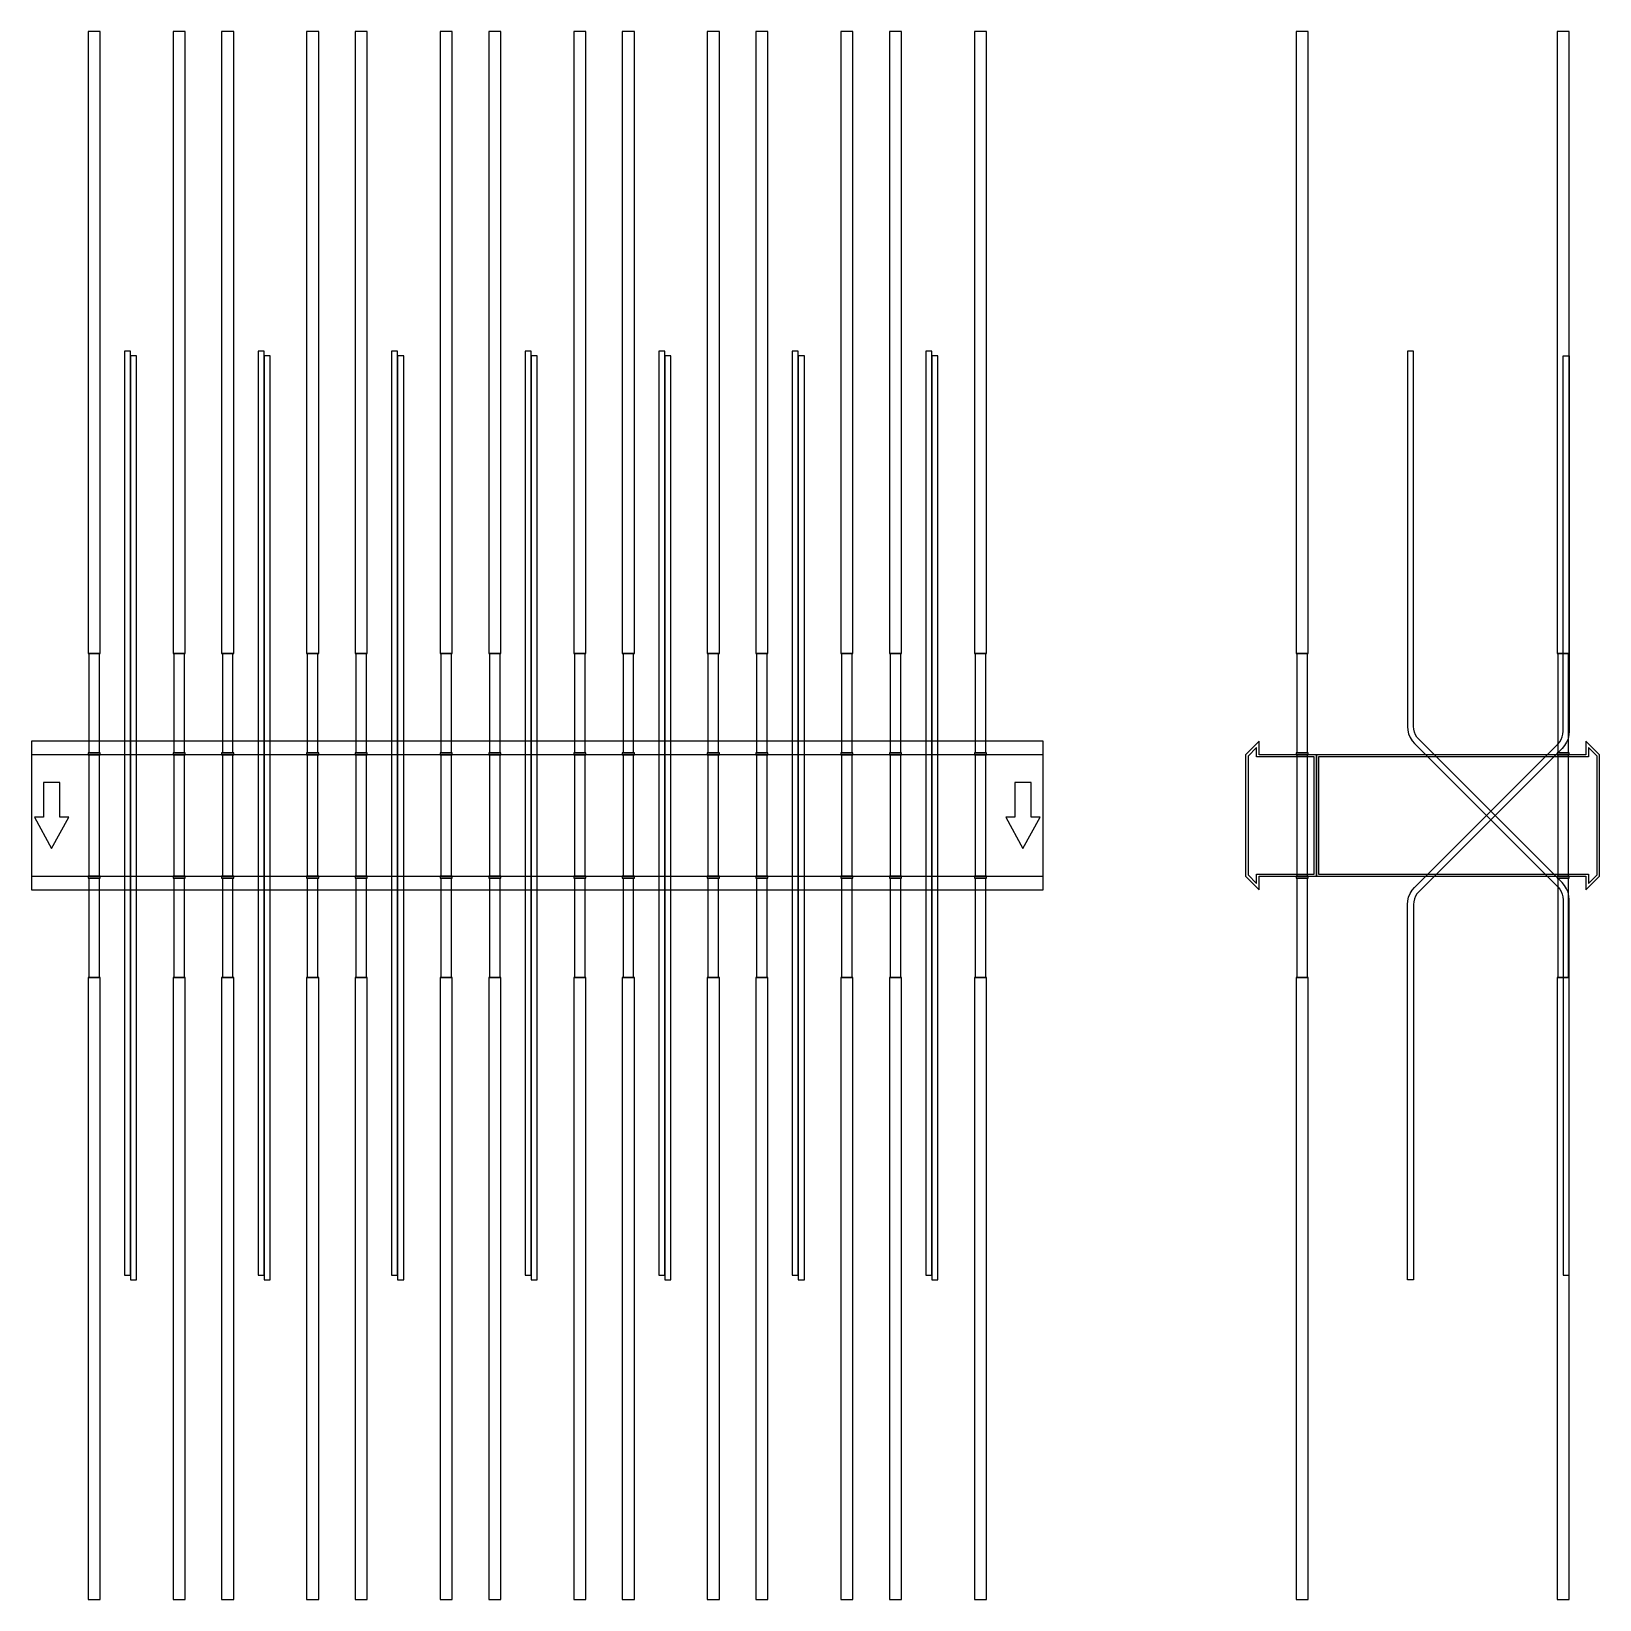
# Model space of a CAD drawing. Extents: x 0 to 1550, y -775 to 775.
import ezdxf

# ---------------------------------------------------------------- set-up
doc = ezdxf.new("R2010")
doc.units = 0
doc.layers.add('Halfen', color=7, linetype='CONTINUOUS')

msp = doc.modelspace()

# ---------------------------------------------------------------- linework, layer by layer
at = {"layer": 'Halfen', "color": 7}
for points in [[(68, 160), (68, 775), (56, 775), (56, 160)], [(152, 160), (152, 775), (140, 775), (140, 160)], [(200, 160), (200, 775), (188, 775), (188, 160)], [(284, 160), (284, 775), (272, 775), (272, 160)], [(332, 160), (332, 775), (320, 775), (320, 160)], [(416, 160), (416, 775), (404, 775), (404, 160)], [(464, 160), (464, 775), (452, 775), (452, 160)], [(548, 160), (548, 775), (536, 775), (536, 160)], [(596, 160), (596, 775), (584, 775), (584, 160)], [(680, 160), (680, 775), (668, 775), (668, 160)], [(728, 160), (728, 775), (716, 775), (716, 160)], [(812, 160), (812, 775), (800, 775), (800, 160)], [(860, 160), (860, 775), (848, 775), (848, 160)], [(944, 160), (944, 775), (932, 775), (932, 160)], [(1262, 160), (1262, 775), (1250, 775), (1250, 160)], [(1520, 160), (1520, 775), (1508, 775), (1508, 160)], [(98, -454.298), (98, 459.026), (92, 459.026), (92, -454.298)], [(104, -459.026), (104, 454.298), (98, 454.298), (98, -459.026)], [(230, -454.298), (230, 459.026), (224, 459.026), (224, -454.298)], [(236, -459.026), (236, 454.298), (230, 454.298), (230, -459.026)], [(362, -454.298), (362, 459.026), (356, 459.026), (356, -454.298)], [(368, -459.026), (368, 454.298), (362, 454.298), (362, -459.026)], [(494, -454.298), (494, 459.026), (488, 459.026), (488, -454.298)], [(500, -459.026), (500, 454.298), (494, 454.298), (494, -459.026)], [(626, -454.298), (626, 459.026), (620, 459.026), (620, -454.298)], [(632, -459.026), (632, 454.298), (626, 454.298), (626, -459.026)], [(758, -454.298), (758, 459.026), (752, 459.026), (752, -454.298)], [(764, -459.026), (764, 454.298), (758, 454.298), (758, -459.026)], [(890, -454.298), (890, 459.026), (884, 459.026), (884, -454.298)], [(896, -459.026), (896, 454.298), (890, 454.298), (890, -459.026)], [(1520, -454.298), (1520, -83.335), (1519.705, -79.58), (1518.825, -75.918), (1517.384, -72.439), (1515.416, -69.228), (1512.971, -66.364), (1371.272, 75.335), (1369.438, 77.482), (1367.962, 79.891), (1366.881, 82.5), (1366.222, 85.247), (1366, 88.062), (1366, 459.026), (1360, 459.026), (1360, 88.062), (1360.295, 84.308), (1361.175, 80.646), (1362.616, 77.167), (1364.584, 73.956), (1367.029, 71.092), (1508.728, -70.607), (1510.562, -72.754), (1512.038, -75.163), (1513.119, -77.772), (1513.778, -80.519), (1514, -83.335), (1514, -454.298)], [(1360, -459.026), (1360, -88.062), (1360.295, -84.308), (1361.175, -80.646), (1362.616, -77.167), (1364.584, -73.956), (1367.029, -71.092), (1508.728, 70.607), (1510.562, 72.754), (1512.038, 75.163), (1513.119, 77.772), (1513.778, 80.519), (1514, 83.335), (1514, 454.298), (1520, 454.298), (1520, 83.335), (1519.705, 79.58), (1518.825, 75.918), (1517.384, 72.439), (1515.416, 69.228), (1512.971, 66.364), (1371.272, -75.334), (1369.438, -77.482), (1367.962, -79.891), (1366.881, -82.5), (1366.222, -85.247), (1366, -88.062), (1366, -459.026)], [(67.25, 62), (67.25, 160), (56.75, 160), (56.75, 62)], [(151.25, 62), (151.25, 160), (140.75, 160), (140.75, 62)], [(199.25, 62), (199.25, 160), (188.75, 160), (188.75, 62)], [(283.25, 62), (283.25, 160), (272.75, 160), (272.75, 62)], [(331.25, 62), (331.25, 160), (320.75, 160), (320.75, 62)], [(415.25, 62), (415.25, 160), (404.75, 160), (404.75, 62)], [(463.25, 62), (463.25, 160), (452.75, 160), (452.75, 62)], [(547.25, 62), (547.25, 160), (536.75, 160), (536.75, 62)], [(595.25, 62), (595.25, 160), (584.75, 160), (584.75, 62)], [(679.25, 62), (679.25, 160), (668.75, 160), (668.75, 62)], [(727.25, 62), (727.25, 160), (716.75, 160), (716.75, 62)], [(811.25, 62), (811.25, 160), (800.75, 160), (800.75, 62)], [(859.25, 62), (859.25, 160), (848.75, 160), (848.75, 62)], [(943.25, 62), (943.25, 160), (932.75, 160), (932.75, 62)], [(1261.25, 62), (1261.25, 160), (1250.75, 160), (1250.75, 62)], [(1519.25, 62), (1519.25, 160), (1508.75, 160), (1508.75, 62)], [(0, -73.5), (1000, -73.5), (1000, 73.5), (0, 73.5)], [(68, 60), (68, 62), (56, 62), (56, 60)], [(152, 60), (152, 62), (140, 62), (140, 60)], [(200, 60), (200, 62), (188, 62), (188, 60)], [(284, 60), (284, 62), (272, 62), (272, 60)], [(332, 60), (332, 62), (320, 62), (320, 60)], [(416, 60), (416, 62), (404, 62), (404, 60)], [(464, 60), (464, 62), (452, 62), (452, 60)], [(548, 60), (548, 62), (536, 62), (536, 60)], [(596, 60), (596, 62), (584, 62), (584, 60)], [(680, 60), (680, 62), (668, 62), (668, 60)], [(728, 60), (728, 62), (716, 62), (716, 60)], [(812, 60), (812, 62), (800, 62), (800, 60)], [(860, 60), (860, 62), (848, 62), (848, 60)], [(944, 60), (944, 62), (932, 62), (932, 60)], [(1270, -60), (1270, 60), (1213.5, 60), (1213.5, 73.5), (1200, 60), (1200, -60), (1213.5, -73.5), (1213.5, -60)], [(1268, -58), (1268, 58), (1211, 58), (1211, 67.25), (1202.5, 58.75), (1202.5, -58.75), (1211, -67.25), (1211, -58)], [(1262, 60), (1262, 62), (1250, 62), (1250, 60)], [(1550, -60), (1550, 60), (1536.5, 73.5), (1536.5, 60), (1270, 60), (1270, -60), (1536.5, -60), (1536.5, -73.5)], [(1547.5, -58.75), (1547.5, 58.75), (1539, 67.25), (1539, 58), (1272, 58), (1272, -58), (1539, -58), (1539, -67.25)], [(1520, 60), (1520, 62), (1508, 62), (1508, 60)], [(0, -60), (1000, -60), (1000, 60), (0, 60)], [(67.25, -60), (67.25, 60), (56.75, 60), (56.75, -60)], [(151.25, -60), (151.25, 60), (140.75, 60), (140.75, -60)], [(199.25, -60), (199.25, 60), (188.75, 60), (188.75, -60)], [(283.25, -60), (283.25, 60), (272.75, 60), (272.75, -60)], [(331.25, -60), (331.25, 60), (320.75, 60), (320.75, -60)], [(415.25, -60), (415.25, 60), (404.75, 60), (404.75, -60)], [(463.25, -60), (463.25, 60), (452.75, 60), (452.75, -60)], [(547.25, -60), (547.25, 60), (536.75, 60), (536.75, -60)], [(595.25, -60), (595.25, 60), (584.75, 60), (584.75, -60)], [(679.25, -60), (679.25, 60), (668.75, 60), (668.75, -60)], [(727.25, -60), (727.25, 60), (716.75, 60), (716.75, -60)], [(811.25, -60), (811.25, 60), (800.75, 60), (800.75, -60)], [(859.25, -60), (859.25, 60), (848.75, 60), (848.75, -60)], [(943.25, -60), (943.25, 60), (932.75, 60), (932.75, -60)], [(1261.25, -60), (1261.25, 60), (1250.75, 60), (1250.75, -60)], [(1519.25, -60), (1519.25, 60), (1508.75, 60), (1508.75, -60)], [(20, -32.5), (37, -1.5), (28, -1.5), (28, 32.5), (12, 32.5), (12, -1.5), (3, -1.5)], [(980, -32.5), (997, -1.5), (988, -1.5), (988, 32.5), (972, 32.5), (972, -1.5), (963, -1.5)], [(68, -62), (68, -60), (56, -60), (56, -62)], [(67.25, -160), (67.25, -62), (56.75, -62), (56.75, -160)], [(152, -62), (152, -60), (140, -60), (140, -62)], [(151.25, -160), (151.25, -62), (140.75, -62), (140.75, -160)], [(200, -62), (200, -60), (188, -60), (188, -62)], [(199.25, -160), (199.25, -62), (188.75, -62), (188.75, -160)], [(284, -62), (284, -60), (272, -60), (272, -62)], [(283.25, -160), (283.25, -62), (272.75, -62), (272.75, -160)], [(332, -62), (332, -60), (320, -60), (320, -62)], [(331.25, -160), (331.25, -62), (320.75, -62), (320.75, -160)], [(416, -62), (416, -60), (404, -60), (404, -62)], [(415.25, -160), (415.25, -62), (404.75, -62), (404.75, -160)], [(464, -62), (464, -60), (452, -60), (452, -62)], [(463.25, -160), (463.25, -62), (452.75, -62), (452.75, -160)], [(548, -62), (548, -60), (536, -60), (536, -62)], [(547.25, -160), (547.25, -62), (536.75, -62), (536.75, -160)], [(596, -62), (596, -60), (584, -60), (584, -62)], [(595.25, -160), (595.25, -62), (584.75, -62), (584.75, -160)], [(680, -62), (680, -60), (668, -60), (668, -62)], [(679.25, -160), (679.25, -62), (668.75, -62), (668.75, -160)], [(728, -62), (728, -60), (716, -60), (716, -62)], [(727.25, -160), (727.25, -62), (716.75, -62), (716.75, -160)], [(812, -62), (812, -60), (800, -60), (800, -62)], [(811.25, -160), (811.25, -62), (800.75, -62), (800.75, -160)], [(860, -62), (860, -60), (848, -60), (848, -62)], [(859.25, -160), (859.25, -62), (848.75, -62), (848.75, -160)], [(944, -62), (944, -60), (932, -60), (932, -62)], [(943.25, -160), (943.25, -62), (932.75, -62), (932.75, -160)], [(1262, -62), (1262, -60), (1250, -60), (1250, -62)], [(1261.25, -160), (1261.25, -62), (1250.75, -62), (1250.75, -160)], [(1520, -62), (1520, -60), (1508, -60), (1508, -62)], [(1519.25, -160), (1519.25, -62), (1508.75, -62), (1508.75, -160)], [(68, -775), (68, -160), (56, -160), (56, -775)], [(152, -775), (152, -160), (140, -160), (140, -775)], [(200, -775), (200, -160), (188, -160), (188, -775)], [(284, -775), (284, -160), (272, -160), (272, -775)], [(332, -775), (332, -160), (320, -160), (320, -775)], [(416, -775), (416, -160), (404, -160), (404, -775)], [(464, -775), (464, -160), (452, -160), (452, -775)], [(548, -775), (548, -160), (536, -160), (536, -775)], [(596, -775), (596, -160), (584, -160), (584, -775)], [(680, -775), (680, -160), (668, -160), (668, -775)], [(728, -775), (728, -160), (716, -160), (716, -775)], [(812, -775), (812, -160), (800, -160), (800, -775)], [(860, -775), (860, -160), (848, -160), (848, -775)], [(944, -775), (944, -160), (932, -160), (932, -775)], [(1262, -775), (1262, -160), (1250, -160), (1250, -775)], [(1520, -775), (1520, -160), (1508, -160), (1508, -775)]]:
    msp.add_lwpolyline(points, close=True, dxfattribs=at)

doc.saveas('drawing.dxf')
